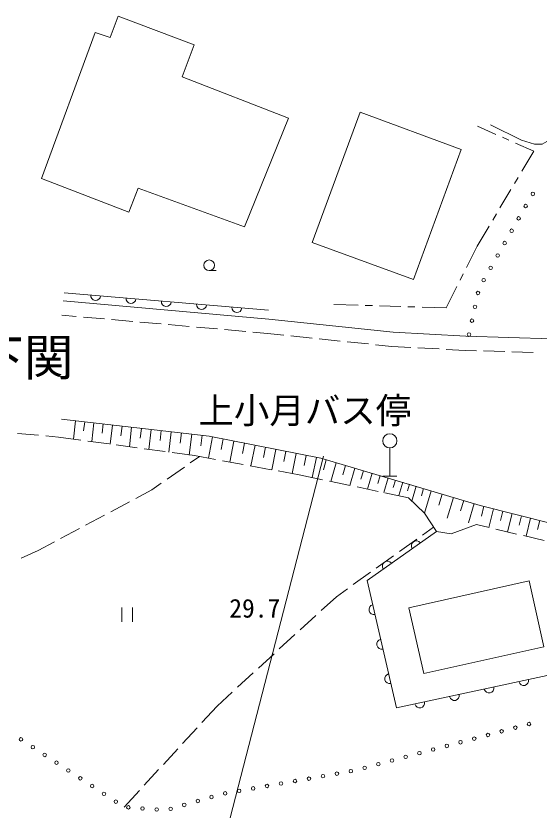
# Model space of a CAD drawing. Units: millimetres at full size, sheet at 1:1000; details may follow other scales. Extents: x 40000 to 680000, y 20000 to 380000.
# Drawn here: x 90547 to 127495, y 262169 to 318687 of the extents above; entities that cross this region are included whole.
import ezdxf
from ezdxf.enums import TextEntityAlignment as Align

# ---------------------------------------------------------------- set-up
doc = ezdxf.new("R2010")
doc.units = ezdxf.units.MM
doc.header["$LTSCALE"] = 1000
doc.layers.add('M-BGD', color=7, linetype='Continuous', lineweight=13)
doc.layers.add('M-STR-HTXT', color=7, linetype='Continuous', lineweight=13)
doc.layers.add('M-BGD-HTXT', color=7, linetype='Continuous')
doc.styles.add('ＭＳ ゴシック', font='')
doc.styles.get('ＭＳ ゴシック').set_extended_font_data('MS Gothic')

msp = doc.modelspace()

# ---------------------------------------------------------------- linework, layer by layer
at = {"layer": 'M-BGD'}
for p, q in [((124391, 310342), (123096, 310914)), ((125305, 309937), (124848, 310139)), ((127057, 309162), (125763, 309735)), ((126212, 307746), (127057, 309162)), ((125700, 306888), (125956, 307317)), ((124675, 305170), (125444, 306458)), ((124162, 304312), (124419, 304741)), ((123061, 302467), (123906, 303882)), ((122310, 300964), (123061, 302467)), ((104171, 300744), (104671, 300744)), ((121863, 300070), (122086, 300517)), ((120888, 298120), (121639, 299623)), ((93934, 299188), (108352, 297950)), ((112966, 298366), (114678, 298313)), ((115178, 298297), (115678, 298282)), ((116177, 298266), (117677, 298220)), ((118177, 298204), (118676, 298189)), ((119176, 298173), (120888, 298120)), ((93775, 297610), (94798, 297519)), ((95296, 297474), (96790, 297341)), ((97288, 297297), (98782, 297163)), ((99280, 297119), (100774, 296986)), ((101272, 296941), (102766, 296808)), ((103264, 296764), (104759, 296631)), ((105257, 296586), (106751, 296453)), ((107249, 296409), (108272, 296317)), ((108272, 296317), (109433, 296197)), ((109930, 296145), (111422, 295990)), ((111919, 295938), (113411, 295783)), ((113909, 295732), (115401, 295577)), ((115898, 295525), (117059, 295404)), ((117059, 295404), (118388, 295331)), ((118887, 295304), (120385, 295222)), ((120884, 295195), (122213, 295122)), ((122213, 295122), (123017, 295097)), ((123517, 295082), (125016, 295036)), ((125516, 295020), (127015, 294974)), ((94745, 290159), (94598, 288873)), ((95389, 290086), (95315, 289442)), ((96032, 290012), (95882, 288695)), ((96691, 289937), (96616, 289278)), ((97349, 289862), (97195, 288513)), ((98024, 289785), (97946, 289110)), ((98698, 289707), (98540, 288328)), ((99388, 289629), (99309, 288939)), ((100078, 289550), (99916, 288137)), ((100784, 289469), (100703, 288763)), ((101490, 289388), (101325, 287943)), ((90648, 289265), (92142, 289137)), ((92640, 289095), (93553, 289017)), ((93553, 289017), (95124, 288803)), ((102213, 289306), (102130, 288583)), ((102936, 289223), (102766, 287743)), ((103675, 289138), (103591, 288398)), ((104412, 289034), (104113, 287528)), ((105165, 288884), (105015, 288132)), ((95619, 288735), (97105, 288532)), ((97601, 288464), (99087, 288261)), ((105918, 288735), (105623, 287251)), ((106659, 288587), (106512, 287845)), ((107401, 288440), (107111, 286977)), ((108132, 288294), (107987, 287563)), ((116909, 286250), (116909, 288250)), ((99582, 288194), (101068, 287991)), ((101564, 287923), (103134, 287708)), ((103134, 287708), (104607, 287438)), ((108864, 288149), (108577, 286708)), ((109584, 288006), (109441, 287285)), ((110305, 287862), (110022, 286442)), ((111015, 287721), (110874, 287011)), ((102833, 287188), (103486, 287644)), ((105099, 287347), (106574, 287076)), ((111725, 287580), (111442, 286157)), ((112428, 287406), (112226, 286709)), ((113125, 287203), (112742, 285886)), ((101194, 286043), (102424, 286902)), ((107066, 286986), (108542, 286714)), ((109033, 286624), (110507, 286353)), ((113783, 287012), (113592, 286353)), ((114442, 286821), (114089, 285604)), ((115051, 286644), (114874, 286036)), ((110507, 286353), (112160, 286007)), ((115659, 286468), (115333, 285344)), ((116221, 286304), (116058, 285743)), ((116409, 286250), (117409, 286250)), ((116782, 286139), (116474, 285105)), ((117299, 285985), (117144, 285468)), ((100131, 285302), (100784, 285757)), ((112649, 285905), (114118, 285598)), ((114607, 285496), (116075, 285189)), ((117815, 285830), (117533, 284884)), ((118294, 285687), (118153, 285214)), ((118773, 285545), (118463, 284505)), ((98986, 284691), (100131, 285302)), ((116565, 285086), (118218, 284741)), ((119293, 285389), (119138, 284870)), ((119813, 285234), (119343, 283661)), ((120599, 285000), (120364, 284213)), ((97221, 283751), (98545, 284456)), ((118218, 284741), (119363, 283642)), ((121386, 284765), (120948, 283297)), ((122120, 284546), (121901, 283812)), ((122854, 284327), (122449, 282970)), ((123535, 284135), (123361, 283448)), ((124222, 283961), (123887, 282641)), ((124882, 283794), (124714, 283134)), ((95456, 282811), (96780, 283516)), ((119363, 283642), (120196, 282351)), ((125541, 283626), (125213, 282330)), ((126190, 283462), (126025, 282814)), ((126838, 283298), (126515, 282023)), ((119211, 282101), (119996, 282661)), ((121233, 282194), (123008, 282848)), ((123008, 282848), (123903, 282638)), ((127475, 283136), (127314, 282499)), ((93691, 281870), (95015, 282576)), ((120196, 282351), (121233, 282194)), ((124389, 282523), (125850, 282180)), ((126336, 282065), (127797, 281722)), ((92104, 281025), (93250, 281635)), ((117583, 280939), (118804, 281810)), ((90903, 280488), (92104, 281025)), ((115955, 279777), (117176, 280649)), ((114327, 278616), (115548, 279487)), ((113136, 277765), (113920, 278325)), ((112062, 276781), (113136, 277765)), ((98008, 276994), (98008, 275994)), ((98758, 275994), (98758, 276994)), ((110588, 275430), (111694, 276444)), ((109114, 274079), (110219, 275092)), ((107639, 272727), (108745, 273741)), ((106165, 271376), (107271, 272389)), ((104723, 270054), (105796, 271038)), ((103648, 268887), (104723, 270054)), ((102293, 267416), (103309, 268519)), ((100938, 265945), (101954, 267048)), ((99583, 264474), (100599, 265577)), ((98168, 262938), (99244, 264106))]:
    msp.add_line(p, q, dxfattribs=at)
for points in [[(92349, 307234), (98508, 304866), (99162, 306548), (106669, 303825), (109753, 311489), (102252, 314410), (103117, 316654), (97742, 318687), (97181, 317168), (96130, 317518)], [(114805, 311910), (111440, 302734), (118584, 300114), (121949, 309290)], [(119294, 272348), (127768, 274238), (126734, 278877), (118259, 276987)]]:
    msp.add_lwpolyline(points, close=True, dxfattribs=at)
for points in [[(124005, 311026), (126201, 309936), (127105, 309655), (127650, 309655), (128133, 309936), (129660, 311649)], [(93864, 298606), (108368, 297313), (117138, 296401), (122256, 296121), (128332, 295934), (133216, 295957), (137024, 296051), (142726, 296612)], [(93752, 290273), (104174, 289081), (112049, 287516), (123289, 284197), (133337, 281650), (141539, 280085), (148596, 279267), (158878, 279267), (170936, 279290), (172502, 278729), (173425, 278151)], [(120196, 282351), (115312, 278916), (117368, 269920), (128000, 272210), (133071, 280482)]]:
    msp.add_lwpolyline(points, dxfattribs=at)
for centre, radius in [((126993, 306152), 125), ((126481, 305295), 125), ((125989, 304425), 125), ((125497, 303554), 125), ((125004, 302684), 125), ((124512, 301813), 125), ((104171, 301119), 375), ((124020, 300943), 125), ((123527, 300073), 125), ((123124, 299168), 125), ((122911, 298191), 125), ((122699, 297214), 125), ((122486, 296237), 125), ((116909, 288750), 500), ((125759, 268534), 125), ((126726, 268791), 125), ((123827, 268020), 125), ((124793, 268277), 125), ((90897, 267709), 125), ((120928, 267248), 125), ((121894, 267505), 125), ((122860, 267762), 125), ((91733, 267161), 125), ((118995, 266733), 125), ((119961, 266991), 125), ((92569, 266612), 125), ((117062, 266219), 125), ((118029, 266476), 125), ((93405, 266064), 125), ((94241, 265515), 125), ((115130, 265704), 125), ((116096, 265962), 125), ((95077, 264966), 125), ((112190, 265117), 125), ((113175, 265291), 125), ((114159, 265464), 125), ((95913, 264418), 125), ((108250, 264424), 125), ((109235, 264597), 125), ((110220, 264771), 125), ((111205, 264944), 125), ((96750, 263869), 125), ((105296, 263903), 125), ((106281, 264077), 125), ((107266, 264250), 125), ((97586, 263321), 125), ((103370, 263367), 125), ((104331, 263645), 125), ((98471, 262915), 125), ((99468, 262839), 125), ((100465, 262763), 125), ((101449, 262811), 125), ((102410, 263089), 125)]:
    msp.add_circle(centre, radius, dxfattribs=at)
for centre, start, end in [((96161, 298997), 175.0904, 355.0904), ((98652, 298783), 175.0904, 355.0904), ((101143, 298569), 175.0904, 355.0904), ((103634, 298355), 175.0904, 355.0904), ((106125, 298141), 175.0904, 355.0904), ((118776, 281353), 35.1206, 215.1206), ((116731, 279915), 35.1206, 215.1206), ((115783, 276855), 102.875, 282.875), ((116340, 274418), 102.875, 282.875), ((116897, 271981), 102.875, 282.875), ((126350, 271854), 192.1549, 12.1549), ((123906, 271328), 192.1549, 12.1549), ((121462, 270801), 192.1549, 12.1549), ((119018, 270275), 192.1549, 12.1549)]:
    msp.add_arc(centre, 350, start, end, dxfattribs=at)
at = {"layer": 'M-STR-HTXT'}
msp.add_line((105647, 262169), (112225, 287673), dxfattribs=at)

# ---------------------------------------------------------------- texts
at = {"layer": 'M-BGD', "style": 'ＭＳ ゴシック'}
msp.add_text('29.7', height=1320, dxfattribs=at).set_placement((107381, 276949), align=Align.MIDDLE_CENTER)
at = {"layer": 'M-BGD-HTXT', "style": 'ＭＳ ゴシック'}
for s, height, p in [('至 下関', 2566, (88474, 294636)), ('上小月バス停', 1833, (110911, 290889))]:
    msp.add_text(s, height=height, dxfattribs=at).set_placement(p, align=Align.MIDDLE_CENTER)

doc.saveas('drawing.dxf')
